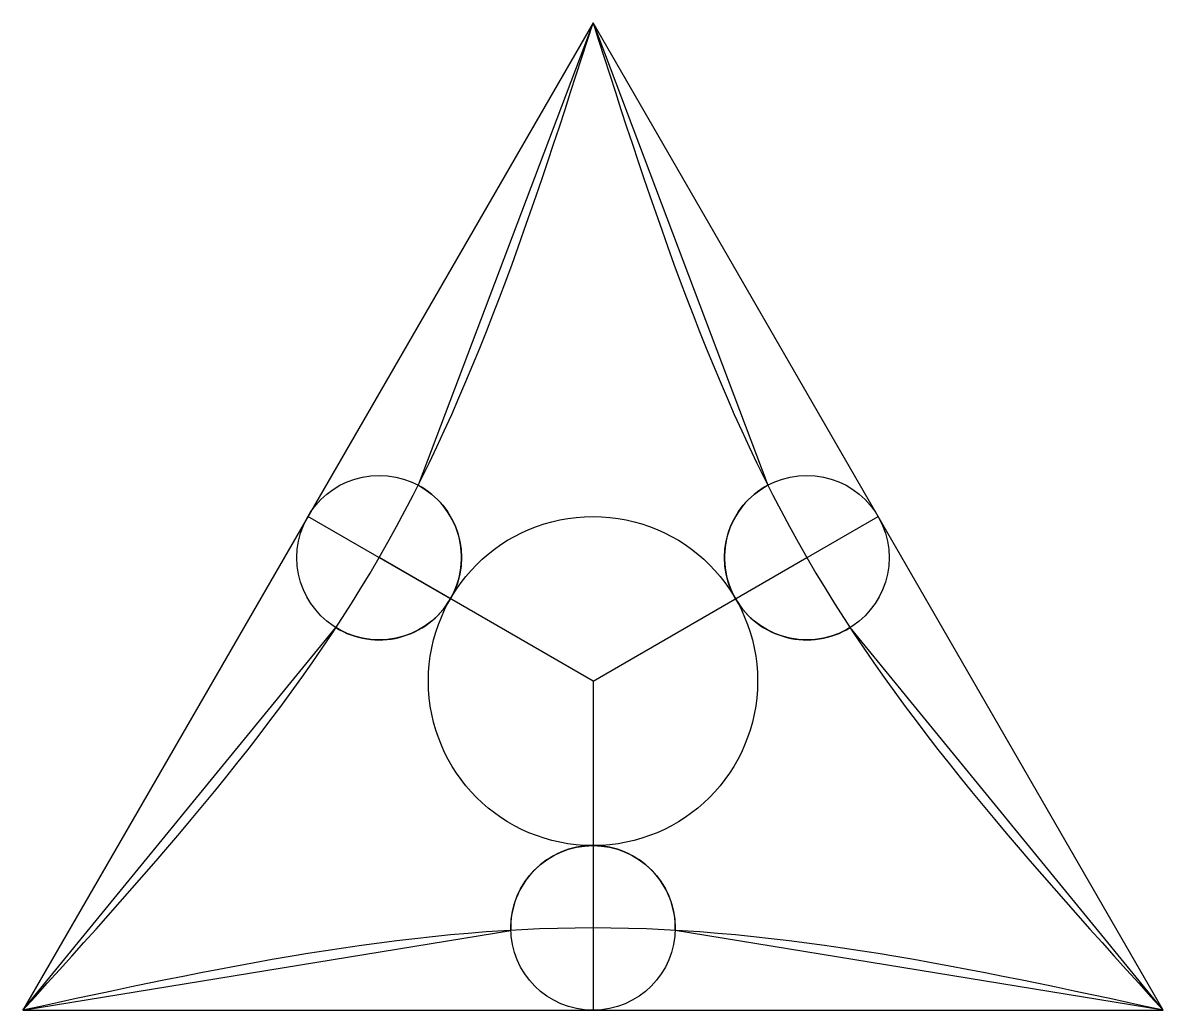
# Model space of a CAD drawing. Header units: metres. Extents: x -17.3 to 17.3, y -10 to 20.
import ezdxf

# ---------------------------------------------------------------- set-up
doc = ezdxf.new("R2010")
doc.units = ezdxf.units.M
doc.layers.get('0').update_dxf_attribs({"lineweight": 25})
doc.layers.add('construction', color=30, linetype='Continuous', lineweight=25, plot=False)
doc.layers.add('visible', color=16, linetype='Continuous', lineweight=25, true_color=0x800000)

msp = doc.modelspace()

# ---------------------------------------------------------------- linework, layer by layer
for p, q in [((0, 20), (-17.321, -10)), ((17.321, -10), (0, 20)), ((0, 0), (-6.495, 3.75)), ((0, 0), (6.495, 3.75)), ((0, 0), (0, -7.5)), ((-17.321, -10), (17.321, -10))]:
    msp.add_line(p, q)
for centre, radius in [((-6.495, 3.75), 2.5), ((6.495, 3.75), 2.5), ((0, 0), 5), ((0, -7.5), 2.5)]:
    msp.add_circle(centre, radius)
for points in [[(-17.321, -10), (-13.351, -5.625), (-5.413, 3.125), (-1.804, 14.375), (0, 20)], [(0, 20), (1.804, 14.375), (5.413, 3.125), (13.351, -5.625), (17.321, -10)], [(17.321, -10), (11.547, -8.75), (0, -6.25), (-11.547, -8.75), (-17.321, -10)]]:
    msp.add_open_spline(points, degree=3)
at = {"layer": 'construction'}
for p, q in [((-4.33, 2.5), (-8.66, 5)), ((4.33, 2.5), (8.66, 5)), ((0, -5), (0, -10))]:
    msp.add_line(p, q, dxfattribs=at)
at = {"layer": 'visible'}
for p, q in [((0, 20), (-5.31, 5.951)), ((0, 20), (5.31, 5.951)), ((-17.321, -10), (-7.809, 1.623)), ((17.321, -10), (7.809, 1.623)), ((-17.321, -10), (-2.499, -7.574)), ((17.321, -10), (2.499, -7.574))]:
    msp.add_line(p, q, dxfattribs=at)
for centre, start, end in [((-6.495, 3.75), 330, 61.7031), ((6.495, 3.75), 118.2969, 210), ((-6.495, 3.75), 238.2969, 330), ((6.495, 3.75), 210, 301.7031), ((0, -7.5), 90, 181.7031), ((0, -7.5), 358.2969, 90)]:
    msp.add_arc(centre, 2.5, start, end, dxfattribs=at)

doc.saveas('drawing.dxf')
